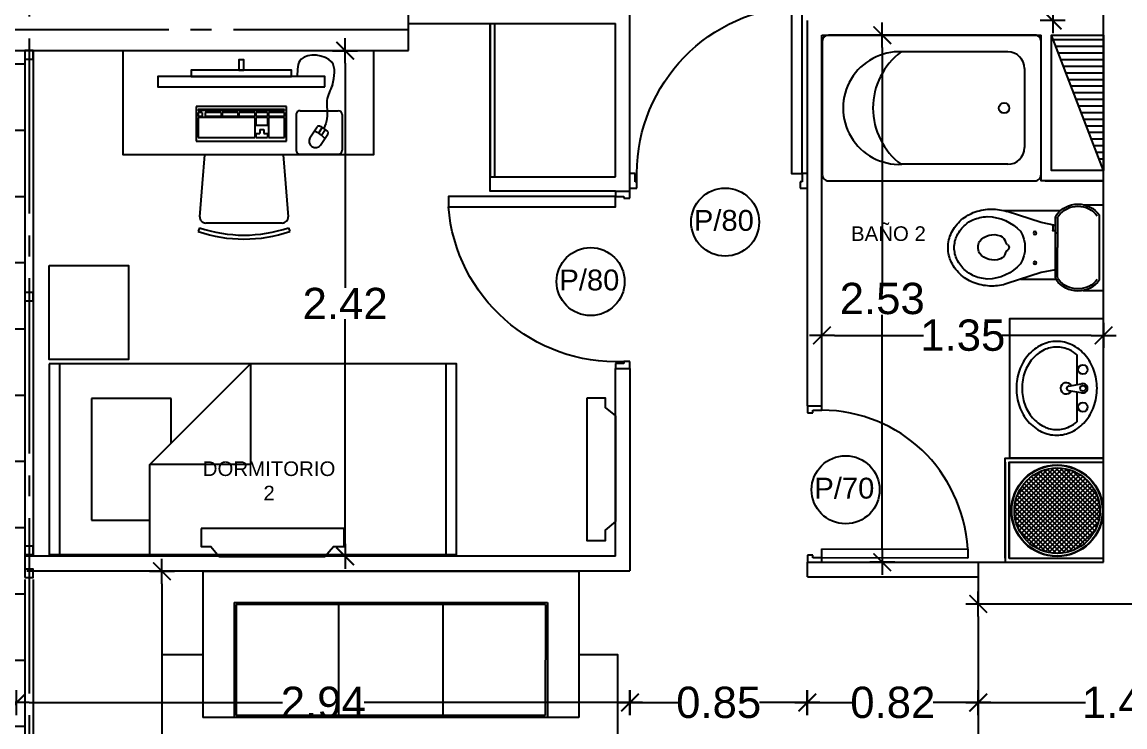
# Model space of a CAD drawing. Header units: millimetres. Extents: x 1217 to 2428, y 234 to 644.
# Drawn here: x 2354.45 to 2359.74, y 548.04 to 551.42 of the extents above; entities that cross this region are included whole.
import ezdxf

# ---------------------------------------------------------------- set-up
doc = ezdxf.new("R2010")
doc.units = ezdxf.units.MM
doc.linetypes.add('ACAD_ISO04W100', pattern=[30, 24, -3, 0, -3])
doc.layers.get('0').update_dxf_attribs({"lineweight": 5})
for name, color, linetype in [('0.1', 251, 'Continuous'), ('0.2', 2, 'Continuous'), ('0.3', 6, 'Continuous'), ('ARTEFACTOS', 4, 'Continuous'), ('COTAS', 252, 'Continuous'), ('COTAS INTERIORES', 3, 'Continuous'), ('Ejes', 8, 'Continuous'), ('Muebles', 8, 'Continuous'), ('muros', 7, 'Continuous'), ('PUERTAS', 2, 'Continuous'), ('SHAFT', 3, 'Continuous'), ('Texto', 1, 'Continuous')]:
    doc.layers.add(name, color=color, linetype=linetype)
doc.styles.add('INTERARQ', font='arial.ttf')
doc.styles.get("Standard").update_dxf_attribs({"font": 'arial.ttf'})
doc.dimstyles.new('ESCALA_1-50', dxfattribs={"dimtxt": 0.15, "dimasz": 0.06, "dimexe": 0.18, "dimexo": 0.0625, "dimgap": 0, "dimtad": 0, "dimtih": 1, "dimtoh": 1, "dimzin": 0, "dimdsep": 46, "dimtxsty": 'INTERARQ', "dimblk": 'DIMTICK', "dimcen": 0, "dimse1": 1, "dimse2": 1, "dimclrd": 256, "dimclre": 1, "dimclrt": 2, "dimadec": 0, "dimazin": 0, "dimtfac": 4.5, "dimtofl": 0, "dimtmove": 2, "dimatfit": 3, "dimldrblk": 'DIMTICK', "dimfxl": 1, "dimtolj": 1, "dimtzin": 0, "dimarcsym": 0})

# ---------------------------------------------------------------- blocks, each defined once
blk = doc.blocks.new('sillon 150')
at = {"layer": 'ARTEFACTOS'}
for p, q in [((1.151, 0.05), (-0.651, 0.05)), ((-0.651, 0.05), (-0.651, -0.6515)), ((1.151, 0.05), (1.151, -0.6515)), ((1.001, -0.1), (-0.501, -0.1)), ((-0.501, -0.1), (-0.501, -0.6515)), ((0.001, -0.1), (0.001, -0.6515)), ((0.501, -0.1), (0.501, -0.6515)), ((1.001, -0.1), (1.001, -0.6515)), ((-0.501, -0.1098), (-0.501, -0.1098)), ((-0.491, -0.11), (0.991, -0.1103)), ((-0.491, -0.11), (-0.491, -0.6415)), ((0.991, -0.1103), (0.991, -0.6415)), ((-0.651, -0.6515), (-0.501, -0.6515)), ((-0.501, -0.6515), (1.001, -0.6515)), ((-0.491, -0.6415), (0.991, -0.6415)), ((1.001, -0.6515), (1.151, -0.6515))]:
    blk.add_line(p, q, dxfattribs=at)
blk = doc.blocks.new('P80')
at = {"layer": 'PUERTAS'}
for p, q in [((-0.07, 0.825), (-0.07, 0.85)), ((0, 0.85), (0, 0.8162)), ((-0.03, 0.825), (-0.07, 0.825)), ((-0.03, 0.8162), (-0.03, 0.825)), ((0, 0.8162), (-0.03, 0.8162)), ((-0.07, 0.025), (-0.03, 0.025)), ((-0.07, 0), (-0.07, 0.025)), ((-0.03, 0.0338), (0, 0.0338)), ((-0.03, 0.025), (-0.03, 0.0338)), ((0, 0.0338), (0, 0))]:
    blk.add_line(p, q, dxfattribs=at)
blk.add_lwpolyline([(-0.87, 0.075), (-0.07, 0.075), (-0.07, 0.025), (-0.87, 0.025)], close=True, dxfattribs=at)
blk.add_arc((-0.0663, 0.0108), 0.8063, 87.4193, 175.4329, dxfattribs=at)
blk = doc.blocks.new('Van1-pla')
at = {"color": 8}
for p, q in [((-2.16, 42.32), (-18.03, 42.32)), ((-1.41, 37.99), (-2.71, 45.49)), ((0.99, 37.99), (2.29, 45.49)), ((17.6, 42.32), (1.74, 42.32))]:
    blk.add_line(p, q, dxfattribs=at)
blk.add_lwpolyline([(-25.21, 31.5, 0.112687), (-23.37, 23.44, 0.103282), (-17.89, 16.3, 0.092276), (-9.94, 11.68, 0.085761), (-0.21, 10, 0.085761), (9.52, 11.68, 0.092276), (17.47, 16.3, 0.103282), (22.95, 23.44, 0.112687), (24.79, 31.5, 0.112687), (22.95, 39.56, 0.103282), (17.47, 46.7, 0.092276), (9.52, 51.32, 0.085761), (-0.21, 53, 0.085761), (-9.94, 51.32, 0.092276), (-17.89, 46.7, 0.103282), (-23.37, 39.56, 0.112687)], format="xyb", close=True, dxfattribs=at)
for points in [[(-18.03, 42.32, 0.063934), (-20.67, 38.26, 0.112687), (-22.21, 31.5, 0.112687)], [(-22.21, 31.5, 0.112687), (-20.67, 24.74, 0.103282), (-15.93, 18.57, 0.092276), (-8.94, 14.51, 0.085761), (-0.21, 13, 0.085761), (8.51, 14.51, 0.092276), (15.51, 18.57, 0.103282), (20.25, 24.74, 0.112687), (21.79, 31.5, 0.112687), (20.25, 38.26, 0.063934), (17.6, 42.32, 0.092276)]]:
    blk.add_lwpolyline(points, format="xyb", dxfattribs=at)
for centre, radius in [((-10.21, 45.49), 2.5), ((9.79, 45.49), 2.5), ((-0.21, 45.49), 1.5)]:
    blk.add_circle(centre, radius, dxfattribs=at)
for centre, radius, start, end in [((-0.21, 45.49), 2.5, 340.33287, 199.66713), ((-0.21, 36.6), 3, 118.18244, 61.81756), ((-0.21, 37.99), 1.2, 180, 0)]:
    blk.add_arc(centre, radius, start, end, dxfattribs=at)
blk = doc.blocks.new('vmxvm')
at = {"layer": 'ARTEFACTOS'}
for p, q in [((384488.8948, 7753140.0279, 0), (384489.2744, 7753140.0279, 0)), ((384488.8149, 7753139.9479, 0), (384488.8149, 7753139.8085, 0)), ((384489.3543, 7753139.9479, 0), (384489.3543, 7753139.8085, 0)), ((384488.735, 7753139.8085, 0), (384488.735, 7753139.089, 0)), ((384488.8149, 7753139.8085, 0), (384488.8146, 7753139.4288, 0)), ((384489.3543, 7753139.8085, 0), (384489.3543, 7753139.441, 0)), ((384489.4342, 7753139.089, 0), (384489.4342, 7753139.8085, 0)), ((384488.765, 7753139.059, 0), (384489.4042, 7753139.059, 0))]:
    blk.add_line(p, q, dxfattribs=at)
at = {"layer": 'ARTEFACTOS', "elevation": 0}
blk.add_lwpolyline([(384489.4342, 7753139.8085), (384489.4342, 7753140.0778, 0.414214), (384489.4042, 7753140.1078), (384488.765, 7753140.1078, 0.414214), (384488.735, 7753140.0778), (384488.735, 7753139.8085)], format="xyb", dxfattribs=at)
at = {"layer": 'ARTEFACTOS'}
blk.add_circle((384489.0846, 7753139.9305, 0), 0.025, dxfattribs=at)
for centre, radius, start, end in [((384488.8948, 7753139.9479, 0), 0.0799, 90, 180), ((384489.2744, 7753139.9479, 0), 0.0799, 0, 90), ((384489.0846, 7753139.4288, 0), 0.27, 177.4079, 2.5921), ((384489.0846, 7753139.6386, 0), 0.3366, 216.7598, 323.2402), ((384488.765, 7753139.089, 0), 0.03, 180, 270), ((384489.4042, 7753139.089, 0), 0.03, 270, 0)]:
    blk.add_arc(centre, radius, start, end, dxfattribs=at)
blk = doc.blocks.new('wc')
at = {"layer": 'ARTEFACTOS', "color": 8}
for p, q in [((0.0667, 0.3584), (-0.0303, 0.3584)), ((0.4474, 0.3297), (0.1774, 0.3297)), ((0.2693, 0.2723), (0.4328, 0.3255)), ((-0.0104, -0.0028), (-0.0104, 0.3078)), ((0.1906, 0.2929), (0.1906, 0.1525)), ((0.2006, 0.0088), (0.2006, 0.2962)), ((0.2006, 0.2586), (0.2693, 0.2723)), ((0.2006, 0.2232), (0.1906, 0.2232)), ((0.2006, 0.2584), (0.2115, 0.2584)), ((0.2006, 0.2325), (0.2115, 0.2325)), ((0.2135, 0.2564), (0.2135, 0.2345)), ((0.1906, 0.0121), (0.1906, 0.1525)), ((0.1867, 0.0003), (0.1863, 0.0003)), ((0.3689, 0.0003), (0.1987, 0.0003)), ((0.2006, 0.0464), (0.2693, 0.0327)), ((0.2693, 0.0327), (0.4328, -0.0205)), ((0.0684, -0.0537), (-0.0303, -0.0537))]:
    blk.add_line(p, q, dxfattribs=at)
for centre in [(0.2994, 0.2224), (0.2994, 0.0796)]:
    blk.add_circle(centre, 0.00699, dxfattribs=at)
for centre, radius, start, end in [((0.0933, 0.2339), 0.1272, 35.4669, 144.5331), ((0.0933, 0.2339), 0.1172, 37.3062, 142.6938), ((0.5066, 0.0988), 0.2384, 90, 108.0194), ((0.5066, 0.0988), 0.2384, 70.5417, 90), ((0.5159, 0.125), 0.2106, 49.5378, 70.5417), ((0.1706, 0.2929), 0.02, 0, 37.3062), ((0.1806, 0.2962), 0.02, 0, 35.4669), ((0.5327, 0.0739), 0.2274, 91.2506, 136.4359), ((0.5124, 0.0619), 0.2399, 69.233, 86.3288), ((0.5159, 0.125), 0.1806, 49.5378, 63.1436), ((0.5301, 0.1418), 0.1886, 25.9026, 49.5378), ((0.2115, 0.2564), 0.002, 0, 90), ((0.2115, 0.2345), 0.002, 270, 0), ((0.5031, 0.1526), 0.156, 149.9827, 210.1211), ((0.4966, 0.1263), 0.0883, 39.3794, 110.9889), ((0.5301, 0.1418), 0.1586, 25.9026, 49.5378), ((0.5522, 0.1525), 0.164, 0, 25.9026), ((0.4398, 0.1536), 0.0161, 125.934, 233.3996), ((0.4202, 0.187), 0.0227, 296.4163, 327.7225), ((0.5047, 0.167), 0.0658, 170.0192, 173.1517), ((0.4793, 0.1715), 0.0399, 110.9889, 170.0192), ((0.5102, 0.1534), 0.0618, 333.0725, 27.908), ((0.5522, 0.1525), 0.1341, 0, 25.9026), ((0.4202, 0.1202), 0.0227, 32.2775, 64.0078), ((0.5047, 0.1402), 0.0658, 186.8483, 189.9808), ((0.4793, 0.1357), 0.0399, 189.9808, 249.0111), ((0.4966, 0.1809), 0.0883, 249.0111, 321.1211), ((0.5522, 0.1525), 0.1341, 334.0974, 0), ((0.5522, 0.1525), 0.164, 334.0974, 0), ((0.5315, 0.2205), 0.2193, 221.8152, 269.0461), ((0.5301, 0.1632), 0.1586, 310.4622, 334.0974), ((0.5301, 0.1632), 0.1886, 310.4622, 334.0974), ((0.1706, 0.0121), 0.02, 322.6938, 0), ((0.1806, 0.0088), 0.02, 324.5331, 0), ((0.5116, 0.2113), 0.2107, 274.4195, 294.2912), ((0.5159, 0.18), 0.2106, 289.4583, 310.4622), ((0.5159, 0.18), 0.1806, 297.1692, 310.4622), ((0.0933, 0.0711), 0.1272, 215.4669, 324.5331), ((0.0933, 0.0711), 0.1172, 217.3062, 322.6938), ((0.5066, 0.2062), 0.2384, 251.9806, 270), ((0.5066, 0.2062), 0.2384, 270, 289.4583)]:
    blk.add_arc(centre, radius, start, end, dxfattribs=at)
blk = doc.blocks.new('Cama 1Pl')
at = {"layer": 'ARTEFACTOS'}
for p, q in [((-1.9012, -0.4572), (-1.9012, 0.4572)), ((-0.4826, 0.4572), (-0.4826, 0.0254)), ((-0.0508, 0.4572), (-0.0508, -0.4572)), ((-0.2032, 0.2921), (-0.4826, 0.2921)), ((-0.2032, -0.2921), (-0.2032, 0.2921)), ((-0.9652, -0.4572), (-0.9652, 0.0254)), ((-0.4826, 0.0254), (-0.9652, -0.4572)), ((-0.9652, 0.0254), (-0.4826, 0.0254)), ((-0.5842, -0.0762), (-0.5842, -0.2921)), ((-0.5842, -0.2921), (-0.2032, -0.2921))]:
    blk.add_line(p, q, dxfattribs=at)
blk.add_lwpolyline([(0, -0.4572), (0, 0.4572), (-1.952, 0.4572), (-1.952, -0.4572)], close=True, dxfattribs=at)
blk = doc.blocks.new('DFDFDFDFDDFGGG')
at = {"layer": 'PUERTAS'}
for p, q in [((381629.6763, 7752659.5205), (381629.6427, 7752659.5205)), ((381629.6763, 7752659.4936), (381629.6763, 7752659.5205)), ((381630.359, 7752659.5205), (381630.359, 7752659.4936)), ((381630.3927, 7752659.5205), (381630.359, 7752659.5205)), ((381629.6427, 7752659.4505), (381629.6629, 7752659.4505)), ((381629.6628, 7752658.7508), (381629.6629, 7752659.4505)), ((381629.6629, 7752659.4936), (381629.6763, 7752659.4936)), ((381629.6629, 7752659.4505), (381629.6629, 7752659.4936)), ((381629.6629, 7752659.4505), (381629.7061, 7752659.4505)), ((381629.7061, 7752659.4505), (381629.706, 7752658.7508)), ((381630.359, 7752659.4936), (381630.3725, 7752659.4936)), ((381630.3725, 7752659.4936), (381630.3725, 7752659.4505)), ((381630.3725, 7752659.4505), (381630.3927, 7752659.4505)), ((381629.706, 7752658.7508), (381629.6628, 7752658.7508))]:
    blk.add_line(p, q, dxfattribs=at)
blk.add_ellipse((381629.5787, 7752659.5294), major_axis=(-0.6336, 0.5233), ratio=0.91419, start_param=2.378631, end_param=3.775075, dxfattribs=at)
blk = doc.blocks.new('DIMTICK')
at = {"color": 1}
for p, q in [((0, 1), (0, -1)), ((-1, 0), (1, 0))]:
    blk.add_line(p, q, dxfattribs=at)
at = {"color": 3, "const_width": 0.141}
blk.add_lwpolyline([(0.707, 0.707), (-0.707, -0.707)], dxfattribs=at)
blk = doc.blocks.new('*D729')
at = {"layer": 'COTAS', "lineweight": -2, "ltscale": 3, "transparency": 16777216}
for p, q in [((2350.9562, 555.1033), (2350.9562, 538.6798)), ((2350.9562, 522.5893), (2350.9562, 538.5265))]:
    blk.add_line(p, q, dxfattribs=at)
at = {"layer": 'Defpoints', "color": 0, "ltscale": 3, "transparency": 16777216}
for p in [(2350.9562, 555.1633), (2355.3008, 555.1633, 0), (2355.1905, 522.5293, 0)]:
    blk.add_point(p, dxfattribs=at)
at = {"layer": 'COTAS', "lineweight": -2, "ltscale": 3, "transparency": 16777216, "xscale": 0.06, "yscale": 0.06, "zscale": 0.06}
for p, rotation in [((2350.9562, 555.1633), 90), ((2350.9562, 522.5293), 270)]:
    blk.add_blockref('DIMTICK', p, dxfattribs=dict(at, rotation=rotation))
at = {"layer": 'COTAS', "color": 2, "ltscale": 3, "transparency": 16777216, "insert": (2350.9562, 538.6032), "char_height": 0.15, "attachment_point": 5, "style": 'INTERARQ'}
blk.add_mtext('\\A1;32.63', dxfattribs=at)
blk = doc.blocks.new('*D479')
at = {"layer": 'COTAS INTERIORES', "lineweight": -2, "ltscale": 3, "transparency": 16777216}
for p, q in [((2355.1251, 548.7252), (2355.1251, 547.5818)), ((2355.1251, 546.2852), (2355.1251, 547.4286))]:
    blk.add_line(p, q, dxfattribs=at)
at = {"layer": 'Defpoints', "color": 0, "ltscale": 3, "transparency": 16777216}
for p in [(2354.8497, 548.7852, 0), (2355.1251, 548.7852), (2354.8497, 546.2252, 0)]:
    blk.add_point(p, dxfattribs=at)
at = {"layer": 'COTAS INTERIORES', "lineweight": -2, "ltscale": 3, "transparency": 16777216, "xscale": 0.06, "yscale": 0.06, "zscale": 0.06}
for p, rotation in [((2355.1251, 548.7852), 90), ((2355.1251, 546.2252), 270)]:
    blk.add_blockref('DIMTICK', p, dxfattribs=dict(at, rotation=rotation))
at = {"layer": 'COTAS INTERIORES', "color": 2, "ltscale": 3, "transparency": 16777216, "insert": (2355.1251, 547.5052), "char_height": 0.15, "attachment_point": 5, "style": 'INTERARQ'}
blk.add_mtext('\\A1;2.56', dxfattribs=at)
blk = doc.blocks.new('*D480')
at = {"layer": 'COTAS INTERIORES', "lineweight": -2, "ltscale": 3, "transparency": 16777216}
for p, q in [((2354.4885, 548.1557), (2355.7026, 548.1557)), ((2357.3084, 548.1557), (2356.0942, 548.1557))]:
    blk.add_line(p, q, dxfattribs=at)
at = {"layer": 'Defpoints', "color": 0, "ltscale": 3, "transparency": 16777216}
for p in [(2357.3684, 548.7852, 0), (2354.4285, 548.5926, 0), (2357.3684, 548.1557)]:
    blk.add_point(p, dxfattribs=at)
at = {"layer": 'COTAS INTERIORES', "lineweight": -2, "ltscale": 3, "transparency": 16777216, "xscale": 0.06, "yscale": 0.06, "zscale": 0.06, "rotation": 180}
blk.add_blockref('DIMTICK', (2354.4285, 548.1557), dxfattribs=at)
at = {"layer": 'COTAS INTERIORES', "lineweight": -2, "ltscale": 3, "transparency": 16777216, "xscale": 0.06, "yscale": 0.06, "zscale": 0.06}
blk.add_blockref('DIMTICK', (2357.3684, 548.1557), dxfattribs=at)
at = {"layer": 'COTAS INTERIORES', "color": 2, "ltscale": 3, "transparency": 16777216, "insert": (2355.8984, 548.1557), "char_height": 0.15, "attachment_point": 5, "style": 'INTERARQ'}
blk.add_mtext('\\A1;2.94', dxfattribs=at)
blk = doc.blocks.new('*D481')
at = {"layer": 'COTAS INTERIORES', "lineweight": -2, "ltscale": 3, "transparency": 16777216}
for p, q in [((2357.4284, 548.1557), (2357.598, 548.1557)), ((2358.1583, 548.1557), (2357.9887, 548.1557))]:
    blk.add_line(p, q, dxfattribs=at)
at = {"layer": 'Defpoints', "color": 0, "ltscale": 3, "transparency": 16777216}
for p in [(2357.3684, 548.7852, 0), (2358.2183, 548.7585, 0), (2358.2183, 548.1557)]:
    blk.add_point(p, dxfattribs=at)
at = {"layer": 'COTAS INTERIORES', "lineweight": -2, "ltscale": 3, "transparency": 16777216, "xscale": 0.06, "yscale": 0.06, "zscale": 0.06, "rotation": 180}
blk.add_blockref('DIMTICK', (2357.3684, 548.1557), dxfattribs=at)
at = {"layer": 'COTAS INTERIORES', "lineweight": -2, "ltscale": 3, "transparency": 16777216, "xscale": 0.06, "yscale": 0.06, "zscale": 0.06}
blk.add_blockref('DIMTICK', (2358.2183, 548.1557), dxfattribs=at)
at = {"layer": 'COTAS INTERIORES', "color": 2, "ltscale": 3, "transparency": 16777216, "insert": (2357.7933, 548.1557), "char_height": 0.15, "attachment_point": 5, "style": 'INTERARQ'}
blk.add_mtext('\\A1;0.85', dxfattribs=at)
blk = doc.blocks.new('*D482')
at = {"layer": 'COTAS INTERIORES', "lineweight": -2, "ltscale": 3, "transparency": 16777216}
for p, q in [((2358.2783, 548.1557), (2358.4338, 548.1557)), ((2358.9774, 548.1557), (2358.8219, 548.1557))]:
    blk.add_line(p, q, dxfattribs=at)
at = {"layer": 'Defpoints', "color": 0, "ltscale": 3, "transparency": 16777216}
for p in [(2358.2183, 548.7585, 0), (2359.0374, 548.6285, 0), (2359.0374, 548.1557)]:
    blk.add_point(p, dxfattribs=at)
at = {"layer": 'COTAS INTERIORES', "lineweight": -2, "ltscale": 3, "transparency": 16777216, "xscale": 0.06, "yscale": 0.06, "zscale": 0.06, "rotation": 180}
blk.add_blockref('DIMTICK', (2358.2183, 548.1557), dxfattribs=at)
at = {"layer": 'COTAS INTERIORES', "lineweight": -2, "ltscale": 3, "transparency": 16777216, "xscale": 0.06, "yscale": 0.06, "zscale": 0.06}
blk.add_blockref('DIMTICK', (2359.0374, 548.1557), dxfattribs=at)
at = {"layer": 'COTAS INTERIORES', "color": 2, "ltscale": 3, "transparency": 16777216, "insert": (2358.6279, 548.1557), "char_height": 0.15, "attachment_point": 5, "style": 'INTERARQ'}
blk.add_mtext('\\A1;0.82', dxfattribs=at)
blk = doc.blocks.new('*D483')
at = {"layer": 'COTAS INTERIORES', "lineweight": -2, "ltscale": 3, "transparency": 16777216}
for p, q in [((2359.0974, 548.1557), (2359.5509, 548.1557)), ((2360.3794, 548.1557), (2359.9259, 548.1557))]:
    blk.add_line(p, q, dxfattribs=at)
at = {"layer": 'Defpoints', "color": 0, "ltscale": 3, "transparency": 16777216}
for p in [(2359.0374, 548.6285), (2360.4394, 548.6285), (2360.4394, 548.1557)]:
    blk.add_point(p, dxfattribs=at)
at = {"layer": 'COTAS INTERIORES', "lineweight": -2, "ltscale": 3, "transparency": 16777216, "xscale": 0.06, "yscale": 0.06, "zscale": 0.06, "rotation": 180}
blk.add_blockref('DIMTICK', (2359.0374, 548.1557), dxfattribs=at)
at = {"layer": 'COTAS INTERIORES', "lineweight": -2, "ltscale": 3, "transparency": 16777216, "xscale": 0.06, "yscale": 0.06, "zscale": 0.06}
blk.add_blockref('DIMTICK', (2360.4394, 548.1557), dxfattribs=at)
at = {"layer": 'COTAS INTERIORES', "color": 2, "ltscale": 3, "transparency": 16777216, "insert": (2359.7384, 548.1557), "char_height": 0.15, "attachment_point": 5, "style": 'INTERARQ'}
blk.add_mtext('\\A1;1.40', dxfattribs=at)
blk = doc.blocks.new('*D493')
at = {"layer": 'COTAS INTERIORES', "lineweight": -2, "ltscale": 3, "transparency": 16777216}
for p, q in [((2359.0374, 548.5685), (2359.0374, 546.7037)), ((2359.0374, 544.6857), (2359.0374, 546.5505))]:
    blk.add_line(p, q, dxfattribs=at)
at = {"layer": 'Defpoints', "color": 0, "ltscale": 3, "transparency": 16777216}
for p in [(2359.0374, 548.6285, 0), (2359.0374, 544.6257, 0), (2359.0374, 544.6257)]:
    blk.add_point(p, dxfattribs=at)
at = {"layer": 'COTAS INTERIORES', "lineweight": -2, "ltscale": 3, "transparency": 16777216, "xscale": 0.06, "yscale": 0.06, "zscale": 0.06}
for p, rotation in [((2359.0374, 548.6285), 90), ((2359.0374, 544.6257), 270)]:
    blk.add_blockref('DIMTICK', p, dxfattribs=dict(at, rotation=rotation))
at = {"layer": 'COTAS INTERIORES', "color": 2, "ltscale": 3, "transparency": 16777216, "insert": (2359.0374, 546.6271), "char_height": 0.15, "attachment_point": 5, "style": 'INTERARQ'}
blk.add_mtext('\\A1;4.00', dxfattribs=at)
blk = doc.blocks.new('*D494')
at = {"layer": 'COTAS INTERIORES', "lineweight": -2, "ltscale": 3, "transparency": 16777216}
for p, q in [((2358.3483, 549.916), (2358.7751, 549.916)), ((2359.5784, 549.916), (2359.1517, 549.916))]:
    blk.add_line(p, q, dxfattribs=at)
at = {"layer": 'Defpoints', "color": 0, "ltscale": 3, "transparency": 16777216}
for p in [(2358.2883, 549.9989, 0), (2359.6384, 549.9989, 0), (2359.6384, 549.916)]:
    blk.add_point(p, dxfattribs=at)
at = {"layer": 'COTAS INTERIORES', "lineweight": -2, "ltscale": 3, "transparency": 16777216, "xscale": 0.06, "yscale": 0.06, "zscale": 0.06, "rotation": 180}
blk.add_blockref('DIMTICK', (2358.2883, 549.916), dxfattribs=at)
at = {"layer": 'COTAS INTERIORES', "lineweight": -2, "ltscale": 3, "transparency": 16777216, "xscale": 0.06, "yscale": 0.06, "zscale": 0.06}
blk.add_blockref('DIMTICK', (2359.6384, 549.916), dxfattribs=at)
at = {"layer": 'COTAS INTERIORES', "color": 2, "ltscale": 3, "transparency": 16777216, "insert": (2358.9634, 549.916), "char_height": 0.15, "attachment_point": 5, "style": 'INTERARQ'}
blk.add_mtext('\\A1;1.35', dxfattribs=at)
blk = doc.blocks.new('*D495')
at = {"layer": 'COTAS INTERIORES', "lineweight": -2, "ltscale": 3, "transparency": 16777216}
for p, q in [((2358.5773, 551.2952), (2358.5773, 550.1685)), ((2358.5773, 548.8885), (2358.5773, 550.0152))]:
    blk.add_line(p, q, dxfattribs=at)
at = {"layer": 'Defpoints', "color": 0, "ltscale": 3, "transparency": 16777216}
for p in [(2359.077, 551.3552, 0), (2358.5773, 548.8285), (2359.1244, 548.8285, 0)]:
    blk.add_point(p, dxfattribs=at)
at = {"layer": 'COTAS INTERIORES', "lineweight": -2, "ltscale": 3, "transparency": 16777216, "xscale": 0.06, "yscale": 0.06, "zscale": 0.06}
for p, rotation in [((2358.5773, 551.3552), 90), ((2358.5773, 548.8285), 270)]:
    blk.add_blockref('DIMTICK', p, dxfattribs=dict(at, rotation=rotation))
at = {"layer": 'COTAS INTERIORES', "color": 2, "ltscale": 3, "transparency": 16777216, "insert": (2358.5773, 550.0918), "char_height": 0.15, "attachment_point": 5, "style": 'INTERARQ'}
blk.add_mtext('\\A1;2.53', dxfattribs=at)
blk = doc.blocks.new('*D499')
at = {"layer": 'COTAS INTERIORES', "lineweight": -2, "ltscale": 3, "transparency": 16777216}
for p, q in [((2359.3944, 553.8651), (2359.3944, 552.7517)), ((2359.3944, 551.4851), (2359.3944, 552.5985))]:
    blk.add_line(p, q, dxfattribs=at)
at = {"layer": 'Defpoints', "color": 0, "ltscale": 3, "transparency": 16777216}
for p in [(2359.2879, 553.9251, 0), (2359.2878, 551.4251, 0), (2359.3944, 551.4251)]:
    blk.add_point(p, dxfattribs=at)
at = {"layer": 'COTAS INTERIORES', "lineweight": -2, "ltscale": 3, "transparency": 16777216, "xscale": 0.06, "yscale": 0.06, "zscale": 0.06}
for p, rotation in [((2359.3944, 553.9251), 90), ((2359.3944, 551.4251), 270)]:
    blk.add_blockref('DIMTICK', p, dxfattribs=dict(at, rotation=rotation))
at = {"layer": 'COTAS INTERIORES', "color": 2, "ltscale": 3, "transparency": 16777216, "insert": (2359.3944, 552.6751), "char_height": 0.15, "attachment_point": 5, "style": 'INTERARQ'}
blk.add_mtext('\\A1;2.50', dxfattribs=at)
blk = doc.blocks.new('*D845')
at = {"layer": 'COTAS', "lineweight": -2, "ltscale": 3, "transparency": 16777216}
for p, q in [((2356.0032, 551.2208), (2356.0032, 550.1441)), ((2356.0032, 548.9168), (2356.0032, 549.9935))]:
    blk.add_line(p, q, dxfattribs=at)
at = {"layer": 'Defpoints', "color": 0, "ltscale": 3, "transparency": 16777216}
for p in [(2354.7785, 551.2808, 0), (2354.7785, 548.8568, 0), (2356.0032, 548.8568)]:
    blk.add_point(p, dxfattribs=at)
at = {"layer": 'COTAS', "lineweight": -2, "ltscale": 3, "transparency": 16777216, "xscale": 0.06, "yscale": 0.06, "zscale": 0.06}
for p, rotation in [((2356.0032, 551.2808), 90), ((2356.0032, 548.8568), 270)]:
    blk.add_blockref('DIMTICK', p, dxfattribs=dict(at, rotation=rotation))
at = {"layer": 'COTAS', "color": 2, "ltscale": 3, "transparency": 16777216, "insert": (2356.0032, 550.0688), "char_height": 0.15, "attachment_point": 5, "style": 'INTERARQ'}
blk.add_mtext('\\A1;2.42', dxfattribs=at)
blk = doc.blocks.new('*D536')
at = {"layer": 'COTAS', "lineweight": -2, "ltscale": 3, "transparency": 16777216}
for p, q in [((2352.389, 548.7968), (2352.389, 547.6176)), ((2352.389, 546.2853), (2352.389, 547.4644))]:
    blk.add_line(p, q, dxfattribs=at)
at = {"layer": 'Defpoints', "color": 0, "ltscale": 3, "transparency": 16777216}
for p in [(2352.389, 548.8568), (2354.5561, 548.8568, 0), (2353.0784, 546.2253)]:
    blk.add_point(p, dxfattribs=at)
at = {"layer": 'COTAS', "lineweight": -2, "ltscale": 3, "transparency": 16777216, "xscale": 0.06, "yscale": 0.06, "zscale": 0.06}
for p, rotation in [((2352.389, 548.8568), 90), ((2352.389, 546.2253), 270)]:
    blk.add_blockref('DIMTICK', p, dxfattribs=dict(at, rotation=rotation))
at = {"layer": 'COTAS', "color": 2, "ltscale": 3, "transparency": 16777216, "insert": (2352.389, 547.541), "char_height": 0.15, "attachment_point": 5, "style": 'INTERARQ'}
blk.add_mtext('\\A1;2.63', dxfattribs=at)
blk = doc.blocks.new('*D539')
at = {"layer": 'COTAS', "lineweight": -2, "ltscale": 3, "transparency": 16777216}
for p, q in [((2352.389, 548.9168), (2352.389, 548.9768)), ((2352.389, 548.7268), (2352.389, 548.6668))]:
    blk.add_line(p, q, dxfattribs=at)
at = {"layer": 'Defpoints', "color": 0, "ltscale": 3, "transparency": 16777216}
for p in [(2354.5661, 548.8568, 0), (2352.389, 548.7868), (2354.6871, 548.7868, 0)]:
    blk.add_point(p, dxfattribs=at)
at = {"layer": 'COTAS', "lineweight": -2, "ltscale": 3, "transparency": 16777216, "xscale": 0.06, "yscale": 0.06, "zscale": 0.06}
for p, rotation in [((2352.389, 548.8568), 270), ((2352.389, 548.7868), 90)]:
    blk.add_blockref('DIMTICK', p, dxfattribs=dict(at, rotation=rotation))
at = {"layer": 'COTAS', "color": 2, "ltscale": 3, "transparency": 16777216, "insert": (2352.0558, 548.8218), "char_height": 0.15, "attachment_point": 5, "style": 'INTERARQ'}
blk.add_mtext('\\A1;0.07', dxfattribs=at)
blk = doc.blocks.new('*D540')
at = {"layer": 'COTAS', "lineweight": -2, "ltscale": 3, "transparency": 16777216}
for p, q in [((2352.389, 550.6208), (2352.389, 549.8454)), ((2352.389, 548.9168), (2352.389, 549.6922))]:
    blk.add_line(p, q, dxfattribs=at)
at = {"layer": 'Defpoints', "color": 0, "ltscale": 3, "transparency": 16777216}
for p in [(2352.389, 550.6808), (2353.0784, 550.6808, 0), (2354.5782, 548.8568, 0)]:
    blk.add_point(p, dxfattribs=at)
at = {"layer": 'COTAS', "lineweight": -2, "ltscale": 3, "transparency": 16777216, "xscale": 0.06, "yscale": 0.06, "zscale": 0.06}
for p, rotation in [((2352.389, 550.6808), 90), ((2352.389, 548.8568), 270)]:
    blk.add_blockref('DIMTICK', p, dxfattribs=dict(at, rotation=rotation))
at = {"layer": 'COTAS', "color": 2, "ltscale": 3, "transparency": 16777216, "insert": (2352.389, 549.7688), "char_height": 0.15, "attachment_point": 5, "style": 'INTERARQ'}
blk.add_mtext('\\A1;1.82', dxfattribs=at)

msp = doc.modelspace()

# ---------------------------------------------------------------- hatches: boundary and pattern name
at = {"layer": '0.1'}
h = msp.add_hatch(dxfattribs=at)
h.set_pattern_fill('NET', color=256, scale=0.099999, angle=-270, style=0)
h.set_pattern_definition([(90, (807.40967, -286.0244), (-0.31749764, 2e-16), []), (180, (807.40967, -286.0244), (-2e-16, -0.31749764), [])])
h.paths.add_polyline_path([(2354.46847, 551.28083), (2353.68688, 551.28081), (2353.07842, 550.68081), (2353.07842, 546.22527), (2354.46847, 546.22527)])
h = msp.add_hatch(dxfattribs=at)
h.set_pattern_fill('ANSI37', color=256, scale=0.005, angle=-180, style=0)
h.set_pattern_definition([(225, (2330.128191, 564.101485), (0.011225237, -0.011225237), []), (315, (2330.128191, 564.101485), (0.011225237, 0.011225237), [])])
h.paths.add_polyline_path([(2359.21059, 549.0755, 0.0189559), (2359.21118, 549.05997), (2359.62001, 549.06014, 0.0187556), (2359.62059, 549.0755, 1)])
h.paths.add_polyline_path([(2359.21118, 549.05997, 0.0963417), (2359.2319, 548.98449), (2359.59928, 548.98449, 0.0965438), (2359.62001, 549.06014)])
h.paths.add_polyline_path([(2359.2319, 548.98449, 0.6205603), (2359.59928, 548.98449)])
at = {"layer": 'SHAFT'}
h = msp.add_hatch(dxfattribs=at)
h.set_pattern_fill('ANSI31', color=256, scale=0.01, angle=-225, style=0)
h.set_pattern_definition([(180, (7755476.1971, -384008.411407), (-4e-17, -0.03174976396298), [])])
h.paths.add_polyline_path([(2359.6384, 551.35522), (2359.6384, 550.70599), (2359.3887, 551.35522)])

# ---------------------------------------------------------------- linework, layer by layer
at = {"layer": '0.1', "linetype": 'ByBlock', "elevation": 0}
msp.add_lwpolyline([(2359.6384, 550.70599), (2359.3887, 551.35522)], dxfattribs=at)
at = {"layer": '0.1', "elevation": 0}
for points in [[(2354.46846, 551.28083), (2354.46846, 548.85526)], [(2354.50846, 551.28083), (2354.50846, 548.85526)], [(2359.6384, 549.32762), (2359.18893, 549.32762), (2359.18893, 549.99683), (2359.6384, 549.99683)], [(2359.16586, 548.84856), (2359.16586, 549.32762), (2359.63841, 549.32762)], [(2359.16586, 549.30762), (2359.16586, 548.82856), (2359.63841, 548.82856)], [(2359.18586, 549.30762), (2359.18586, 548.84856), (2359.63841, 548.84856)], [(2359.18586, 548.84856), (2359.18586, 549.30762), (2359.63841, 549.30762)], [(2354.46846, 548.74528), (2354.46846, 546.29527)], [(2354.50846, 548.74528), (2354.50846, 546.29527)]]:
    msp.add_lwpolyline(points, dxfattribs=at)
at = {"layer": '0.1'}
for radius in [0.21974, 0.2175, 0.205]:
    msp.add_circle((2359.41559, 549.0755, 0), radius, dxfattribs=at)
at = {"layer": '0.2', "elevation": 0}
for points in [[(2354.46846, 551.24083), (2354.50846, 551.24083), (2354.50846, 551.28083), (2354.46846, 551.28083), (2354.46846, 551.24083)], [(2354.46846, 550.08087), (2354.50846, 550.08087), (2354.50846, 550.12087), (2354.46846, 550.12087), (2354.46846, 550.08087)], [(2354.46846, 548.86481), (2354.50846, 548.86481), (2354.50846, 548.90481), (2354.46846, 548.90481), (2354.46846, 548.86481)], [(2354.46846, 548.75483), (2354.50846, 548.75483), (2354.50846, 548.79483), (2354.46846, 548.79483), (2354.46846, 548.75483)]]:
    msp.add_lwpolyline(points, dxfattribs=at)
at = {"layer": '0.3'}
for p, q in [((2357.36838, 550.81081, 0), (2357.36838, 551.48083, 0)), ((2357.36838, 550.60676, 0), (2357.36838, 551.48083, 0)), ((2358.21833, 549.57767, 0), (2358.21834, 551.42519, 0)), ((2357.29835, 550.81081, 0), (2357.29835, 551.41083, 0)), ((2357.29838, 550.81081, 0), (2357.29838, 551.41083, 0)), ((2357.29838, 550.67676, 0), (2357.29838, 551.41083, 0)), ((2358.28833, 549.57767, 0), (2358.28833, 551.35522, 0)), ((2357.29838, 548.85676, 0), (2357.29838, 549.75676, 0)), ((2354.46846, 548.86481, 0), (2354.46846, 548.79483, 0)), ((2357.29838, 548.85676, 0), (2354.46846, 548.85675, 0)), ((2358.21833, 548.75856, 0), (2358.21833, 548.82856, 0)), ((2354.47841, 548.78677, 0), (2357.36835, 548.78677, 0))]:
    msp.add_line(p, q, dxfattribs=at)
at = {"layer": '0.3', "elevation": 0}
for points in [[(2356.3076, 551.41083), (2357.29835, 551.41083)], [(2358.28833, 551.35522), (2359.33876, 551.35522)], [(2359.6384, 550.65605), (2359.33876, 550.65605), (2359.33876, 551.35522)], [(2359.6384, 551.35522), (2359.6384, 550.70599), (2359.3887, 550.70599), (2359.3887, 551.35522), (2359.6384, 551.35522)], [(2357.29838, 550.60676), (2356.69838, 550.60676), (2356.69838, 550.67676), (2357.29838, 550.67676)], [(2359.35865, 550.65605), (2359.6384, 550.65605)], [(2357.29835, 550.60676), (2357.36838, 550.60676)], [(2357.29838, 549.75676), (2357.36838, 549.75676)], [(2357.36838, 549.75676), (2357.36838, 548.78677)], [(2358.21833, 549.57767), (2358.28833, 549.57767)], [(2358.21833, 548.82856), (2359.03744, 548.82856)], [(2358.21833, 548.75856), (2359.03744, 548.75856)], [(2358.21833, 548.75855), (2358.28833, 548.75855)]]:
    msp.add_lwpolyline(points, dxfattribs=at)
at = {"layer": 'ARTEFACTOS'}
for p, q in [((2355.722, 551.01244, 0), (2355.28975, 551.01242, 0)), ((2355.28975, 551.01242, 0), (2355.28976, 550.84617, 0)), ((2355.7125, 550.99819, 0), (2355.29925, 550.99817, 0)), ((2355.29925, 550.99817, 0), (2355.29925, 550.99342, 0)), ((2355.7125, 550.99344, 0), (2355.29925, 550.99342, 0)), ((2355.7125, 550.99819, 0), (2355.7125, 550.99344, 0)), ((2355.72201, 550.84619, 0), (2355.722, 551.01244, 0)), ((2355.7874, 550.99305, 0), (2355.96999, 550.99306, 0)), ((2355.29925, 550.98392, 0), (2355.29926, 550.96492, 0)), ((2355.31825, 550.98392, 0), (2355.29925, 550.98392, 0)), ((2355.31826, 550.96492, 0), (2355.29926, 550.96492, 0)), ((2355.57001, 550.96019, 0), (2355.29926, 550.96017, 0)), ((2355.29926, 550.96017, 0), (2355.29926, 550.86517, 0)), ((2355.31825, 550.98392, 0), (2355.31826, 550.96492, 0)), ((2355.4085, 550.98393, 0), (2355.3325, 550.98392, 0)), ((2355.3325, 550.98392, 0), (2355.33251, 550.96492, 0)), ((2355.40851, 550.96493, 0), (2355.33251, 550.96492, 0)), ((2355.4085, 550.98393, 0), (2355.40851, 550.96493, 0)), ((2355.41325, 550.98393, 0), (2355.41326, 550.96493, 0)), ((2355.48925, 550.98393, 0), (2355.41325, 550.98393, 0)), ((2355.48926, 550.96493, 0), (2355.41326, 550.96493, 0)), ((2355.48925, 550.98393, 0), (2355.48926, 550.96493, 0)), ((2355.57, 550.98394, 0), (2355.494, 550.98393, 0)), ((2355.494, 550.98393, 0), (2355.49401, 550.96493, 0)), ((2355.57001, 550.96494, 0), (2355.49401, 550.96493, 0)), ((2355.57, 550.98394, 0), (2355.57001, 550.96494, 0)), ((2355.57001, 550.96019, 0), (2355.57001, 550.86519, 0)), ((2355.63175, 550.98394, 0), (2355.57475, 550.98394, 0)), ((2355.57475, 550.98394, 0), (2355.57476, 550.96494, 0)), ((2355.63176, 550.96494, 0), (2355.57476, 550.96494, 0)), ((2355.63176, 550.96019, 0), (2355.57476, 550.96019, 0)), ((2355.57476, 550.96019, 0), (2355.57476, 550.92219, 0)), ((2355.63175, 550.98394, 0), (2355.63176, 550.96494, 0)), ((2355.63176, 550.96019, 0), (2355.63176, 550.92219, 0)), ((2355.6365, 550.98394, 0), (2355.63651, 550.96494, 0)), ((2355.7125, 550.98394, 0), (2355.6365, 550.98394, 0)), ((2355.71251, 550.96494, 0), (2355.63651, 550.96494, 0)), ((2355.63651, 550.96019, 0), (2355.63651, 550.86519, 0)), ((2355.71251, 550.96019, 0), (2355.63651, 550.96019, 0)), ((2355.71251, 550.96494, 0), (2355.7125, 550.98394, 0)), ((2355.71251, 550.86519, 0), (2355.71251, 550.96019, 0)), ((2355.76841, 550.97404, 0), (2355.76841, 550.80304, 0)), ((2355.98899, 550.97406, 0), (2355.989, 550.80306, 0)), ((2355.63176, 550.92219, 0), (2355.57476, 550.92219, 0)), ((2355.57476, 550.88419, 0), (2355.59376, 550.88419, 0)), ((2355.57476, 550.88419, 0), (2355.57476, 550.86519, 0)), ((2355.59376, 550.90319, 0), (2355.61276, 550.90319, 0)), ((2355.59376, 550.90319, 0), (2355.59376, 550.88419, 0)), ((2355.61276, 550.90319, 0), (2355.61276, 550.88419, 0)), ((2355.61276, 550.88419, 0), (2355.63176, 550.88419, 0)), ((2355.63176, 550.88419, 0), (2355.63176, 550.86519, 0)), ((2355.83405, 550.86268, 0), (2355.86902, 550.91518, 0)), ((2355.89321, 550.91293, 0), (2355.87483, 550.88534, 0)), ((2355.90902, 550.9024, 0), (2355.89064, 550.8748, 0)), ((2355.28976, 550.84617, 0), (2355.72201, 550.84619, 0)), ((2355.29926, 550.86517, 0), (2355.57001, 550.86519, 0)), ((2355.57476, 550.86519, 0), (2355.63176, 550.86519, 0)), ((2355.63651, 550.86519, 0), (2355.71251, 550.86519, 0)), ((2355.88544, 550.82845, 0), (2355.92041, 550.88094, 0)), ((2355.31978, 550.6443, 0), (2355.33096, 550.78081, 0)), ((2355.70555, 550.78083, 0), (2355.71675, 550.64432, 0)), ((2355.78742, 550.78405, 0), (2355.97, 550.78406, 0)), ((2355.3067, 550.48476, 0), (2355.31978, 550.6443, 0)), ((2355.71675, 550.64432, 0), (2355.72984, 550.48478, 0)), ((2355.70142, 550.45425, 0), (2355.33513, 550.45423, 0))]:
    msp.add_line(p, q, dxfattribs=at)
at = {"layer": 'ARTEFACTOS', "elevation": 0}
for points in [[(2356.69841, 551.41083), (2356.69841, 550.67676)], [(2356.71838, 551.41083), (2356.71838, 550.67676)], [(2356.13986, 551.28083), (2356.13986, 550.78083), (2354.93986, 550.78083), (2354.93986, 551.28083)], [(2355.51838, 551.18714), (2355.51838, 551.23714), (2355.49338, 551.23714), (2355.49338, 551.18714), (2355.51838, 551.18714)], [(2355.90588, 551.10714), (2355.90588, 551.15714), (2355.10588, 551.15714), (2355.10588, 551.10714), (2355.90588, 551.10714)], [(2355.74588, 551.15714), (2355.74588, 551.18714), (2355.26588, 551.18714), (2355.26588, 551.15714), (2355.74588, 551.15714)], [(2355.30453, 550.43182), (2355.29842, 550.41383)], [(2355.73203, 550.43184), (2355.73813, 550.41385)], [(2357.16341, 549.61592), (2357.24991, 549.61593), (2357.24991, 549.56983), (2357.29838, 549.52951), (2357.29839, 549.02297), (2357.24993, 548.98264), (2357.24993, 548.93079), (2357.16343, 548.93079), (2357.16341, 549.61592)], [(2355.31344, 548.99023), (2355.31343, 548.90373), (2355.35952, 548.90373), (2355.39985, 548.85527), (2355.90639, 548.85526), (2355.94672, 548.90372), (2355.99857, 548.90372), (2355.99857, 548.99022), (2355.31344, 548.99023)], [(2355.32065, 548.38422), (2355.12513, 548.38422), (2355.12513, 547.74034)], [(2357.31086, 547.74034), (2357.31086, 548.38422), (2357.12265, 548.38422)]]:
    msp.add_lwpolyline(points, dxfattribs=at)
msp.add_lwpolyline([(2354.58496, 550.25059), (2354.96496, 550.25059), (2354.96496, 549.80059), (2354.58496, 549.80059)], close=True, dxfattribs=at)
at = {"layer": 'ARTEFACTOS'}
for centre, radius, start, end in [((2355.78741, 550.97405, 0), 0.019, 90.00299, 180.00299), ((2355.96999, 550.97406, 0), 0.019, 0.00299, 90.00299), ((2355.82603, 550.79495, 0), 0.10272, 38.8364, 73.82105), ((2355.87693, 550.90991, 0), 0.0095, 69.58455, 146.32872), ((2355.84441, 550.82255, 0), 0.10272, 43.0729, 69.58455), ((2355.91251, 550.88621, 0), 0.0095, 326.32872, 43.0729), ((2355.86058, 550.84682, 0), 0.03091, 149.11275, 323.5447), ((2355.78741, 550.80305, 0), 0.019, 180.00299, 270.00299), ((2355.97, 550.80306, 0), 0.019, 270.00299, 0.00299), ((2355.33513, 550.48273, 0), 0.0285, 175.91738, 270.00299), ((2355.70141, 550.48275, 0), 0.0285, 270.00299, 4.08861), ((2355.51824, 551.06146, 0), 0.68393, 251.25148, 288.75451), ((2355.51824, 551.06146, 0), 0.66493, 251.25148, 288.75451)]:
    msp.add_arc(centre, radius, start, end, dxfattribs=at)
for points in [[(2355.94292, 551.11565, 0), (2355.9379, 551.22678, 0), (2355.79244, 551.24015, 0), (2355.77379, 551.15714, 0)], [(2355.94292, 551.11565, 0), (2355.91617, 551.04212, 0), (2355.91617, 550.95605, 0), (2355.90136, 550.90803, 0)]]:
    msp.add_spline(points, degree=3, dxfattribs=at)
at = {"layer": 'COTAS', "ltscale": 3, "elevation": 0}
for points in [[(2356.69838, 550.67676), (2356.69838, 551.41083)], [(2357.29838, 550.67676), (2357.29838, 551.41083)]]:
    msp.add_lwpolyline(points, dxfattribs=at)
at = {"layer": 'Ejes', "linetype": 'ACAD_ISO04W100', "ltscale": 0.035, "elevation": 0}
for points in [[(2354.48848, 558.23948), (2354.48848, 520.03979)], [(2354.48848, 558.23948), (2354.48848, 520.03979)], [(2356.3076, 551.38083), (2350.42715, 551.38083)]]:
    msp.add_lwpolyline(points, dxfattribs=at)
at = {"layer": 'muros'}
for p, q in [((2359.63841, 548.82855, 0), (2359.63841, 553.92516, 0)), ((2356.3076, 551.28083, 0), (2356.3076, 551.48083, 0)), ((2359.03744, 548.82855, 0), (2359.63841, 548.82855, 0))]:
    msp.add_line(p, q, dxfattribs=at)
at = {"layer": 'muros', "elevation": 0}
for points in [[(2354.38846, 551.28083), (2356.3076, 551.28083)], [(2359.03744, 548.82855), (2359.03744, 548.62856), (2360.43937, 548.62855)]]:
    msp.add_lwpolyline(points, dxfattribs=at)
at = {"layer": 'Texto'}
for centre in [(2357.82446, 550.45922, 0), (2357.17965, 550.17361, 0), (2358.40185, 549.17562, 0)]:
    msp.add_circle(centre, 0.16297, dxfattribs=at)

# ---------------------------------------------------------------- block references
at = {"layer": '0.1', "extrusion": (0, 0, -1), "xscale": 0.9988165753526749, "yscale": 0.9988165753526749, "zscale": -0.9988165753526749}
msp.add_blockref('wc', (-2359.60811, 550.18448, 0), dxfattribs=at)
at = {"layer": '0.1'}
for name, p, xscale, yscale, zscale, rotation in [('Van1-pla', (2359.13039, 549.66032, 0), 0.008989348791202377, 0.008989348791202377, 0.008989348791202377, 270), ('DFDFDFDFDDFGGG', (7745843.05053, -380629.18421, 0), 0.9988165753526749, 0.9988165753526749, 0.9988165753526749, 90.00000000000001)]:
    msp.add_blockref(name, p, dxfattribs=dict(at, xscale=xscale, yscale=yscale, zscale=zscale, rotation=rotation))
at = {"layer": 'ARTEFACTOS', "yscale": 0.9999925657630349, "zscale": 0.9999925657630349}
for name, p, xscale, rotation in [('vmxvm', (-7750723.1304, 385037.23185, 0), 0.9999925657630349, 270), ('sillon 150', (2356.47166, 548.73527, 0), -0.9999925657630362, 359.9982109173233)]:
    msp.add_blockref(name, p, dxfattribs=dict(at, xscale=xscale, rotation=rotation))
at = {"layer": 'Ejes', "xscale": -0.9999925657630349, "yscale": 0.9999925657630349, "zscale": 0.9999925657630349}
for p, rotation in [((2358.21815, 550.62218, 0), 90), ((2357.36838, 550.60676, 0), 180)]:
    msp.add_blockref('P80', p, dxfattribs=dict(at, rotation=rotation))
at = {"layer": 'Muebles', "xscale": 0.9999925657630349, "yscale": 0.9999925657630349, "zscale": 0.9999925657630349, "rotation": 180}
msp.add_blockref('Cama 1Pl', (2354.58496, 549.322, 0), dxfattribs=at)

# ---------------------------------------------------------------- texts
at = {"layer": 'Texto', "attachment_point": 5}
for s, insert, char_height, width in [('P/80', (2357.81843, 550.46639, 0), 0.099999, 3.0886563), ('BAÑO 2', (2358.60698, 550.40317, 0), 0.069999, 0.4782868), ('P/80', (2357.17362, 550.18077, 0), 0.099999, 3.0886563), ('DORMITORIO 2', (2355.63858, 549.21847, 0), 0.0699995, 0.4782868), ('P/70', (2358.39581, 549.18278, 0), 0.099999, 3.0886563)]:
    msp.add_mtext(s, dxfattribs=dict(at, insert=insert, char_height=char_height, width=width))

# ---------------------------------------------------------------- dimensions: what is measured, and where the dimension line sits
at = {"layer": 'COTAS', "ltscale": 3}
dim = msp.add_linear_dim(base=(2350.95617, 555.16328, 0), p1=(2355.19045, 522.52928, 0), p2=(2355.30082, 555.16328, 0), angle=90, dimstyle='ESCALA_1-50', dxfattribs=at)
dim.commit()
dim.dimension.update_dxf_attribs({"geometry": '*D729', "text_midpoint": (2350.95617, 538.60317, 0), "dimtype": 160})
for base, p1, p2, picture, middle in [((2356.00321, 548.85675, 0), (2354.77852, 551.28083, 0), (2354.77853, 548.85675, 0), '*D845', (2356.00321, 550.06879, 0)), ((2352.38897, 550.68081, 0), (2354.57818, 548.85675, 0), (2353.07842, 550.68081, 0), '*D540', (2352.38897, 549.76878, 0)), ((2352.38897, 548.78677, 0), (2354.56614, 548.85675, 0), (2354.6871, 548.78677, 0), '*D539', (2352.0558, 548.82176, 0)), ((2352.38897, 548.85675, 0), (2353.07842, 546.22527, 0), (2354.55614, 548.85675, 0), '*D536', (2352.38897, 547.54101, 0))]:
    dim = msp.add_linear_dim(base=base, p1=p1, p2=p2, angle=90, dimstyle='ESCALA_1-50', dxfattribs=at)
    dim.commit()
    dim.dimension.update_dxf_attribs({"geometry": picture, "text_midpoint": middle})
at = {"layer": 'COTAS INTERIORES', "ltscale": 3}
for base, p1, p2, picture, middle in [((2359.39439, 551.42511, 0), (2359.28794, 553.92513, 0), (2359.28784, 551.42511, 0), '*D499', (2359.39439, 552.67512, 0)), ((2358.57727, 548.82851, 0), (2359.07704, 551.35518, 0), (2359.12436, 548.82851, 0), '*D495', (2358.57727, 550.09184, 0)), ((2355.12513, 548.78523, 0), (2354.84974, 546.22523, 0), (2354.84974, 548.78523, 0), '*D479', (2355.12513, 547.50523, 0)), ((2359.03744, 544.6257, 0), (2359.03744, 548.62852, 0), (2359.03744, 544.6257, 0), '*D493', (2359.03744, 546.62711, 0))]:
    dim = msp.add_linear_dim(base=base, p1=p1, p2=p2, angle=270, dimstyle='ESCALA_1-50', dxfattribs=at)
    dim.commit()
    dim.dimension.update_dxf_attribs({"geometry": picture, "text_midpoint": middle})
for base, p1, p2, picture, middle in [((2359.63841, 549.91604, 0), (2358.28833, 549.99891, 0), (2359.63841, 549.99891, 0), '*D494', (2358.96337, 549.91604, 0)), ((2357.36835, 548.15574, 0), (2354.42846, 548.59259, 0), (2357.36835, 548.78523, 0), '*D480', (2355.89841, 548.15574, 0)), ((2358.21833, 548.15574, 0), (2357.36835, 548.78523, 0), (2358.21833, 548.75851, 0), '*D481', (2357.79334, 548.15574, 0)), ((2359.03744, 548.15574, 0), (2358.21833, 548.75851, 0), (2359.03744, 548.62852, 0), '*D482', (2358.62788, 548.15574, 0)), ((2360.43937, 548.15574, 0), (2359.03744, 548.62852, 0), (2360.43937, 548.62851, 0), '*D483', (2359.7384, 548.15574, 0))]:
    dim = msp.add_linear_dim(base=base, p1=p1, p2=p2, dimstyle='ESCALA_1-50', dxfattribs=at)
    dim.commit()
    dim.dimension.update_dxf_attribs({"geometry": picture, "text_midpoint": middle})

doc.saveas('drawing.dxf')
